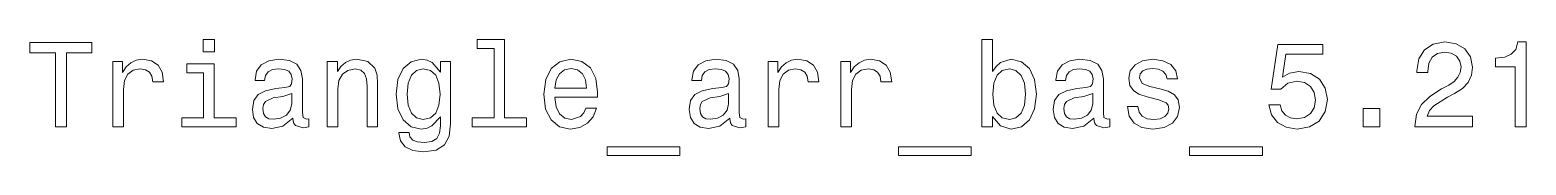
# Model space of a CAD drawing. Extents: x 130.3 to 219.4, y 171.4 to 178.2.
import ezdxf

# ---------------------------------------------------------------- set-up
doc = ezdxf.new("R2010")
doc.units = 0

msp = doc.modelspace()

# ---------------------------------------------------------------- linework, layer by layer
at = {"color": 7, "lineweight": 13}
for points in [[(131.837173, 173.061966), (132.5, 173.061966), (132.5, 177.456772), (134.01297, 177.456772), (134.01297, 178.061966), (130.317001, 178.061966), (130.317001, 177.456772), (131.837173, 177.456772)], [(141.311234, 178.234879), (140.641205, 178.234879), (140.641205, 177.51442), (141.311234, 177.51442)], [(157.96109, 177.701736), (157.96109, 173.595108), (156.657059, 173.595108), (156.657059, 173.061966), (159.891937, 173.061966), (159.891937, 173.595108), (158.595093, 173.595108), (158.595093, 178.234879), (156.966858, 178.234879), (156.966858, 177.701736)], [(187.658508, 173.659943), (188.126801, 173.105194), (188.768021, 172.925079), (189.373199, 173.061966), (189.855911, 173.472626), (190.158508, 174.12825), (190.273788, 175), (190.158508, 175.871765), (189.848709, 176.520172), (189.373199, 176.923645), (188.768021, 177.067734), (188.134018, 176.880417), (187.874649, 176.649857), (187.658508, 176.340057), (187.658508, 178.234879), (187.024506, 178.234879), (187.024506, 173.061966), (187.658508, 173.061966)], [(204.113831, 174.365997), (204.272339, 173.775223), (204.625366, 173.314133), (205.144104, 173.02594), (205.806915, 172.917877), (206.534592, 173.047562), (207.10376, 173.400589), (207.463989, 173.96254), (207.600861, 174.682999), (207.478394, 175.353027), (207.132568, 175.878967), (206.592224, 176.21759), (205.893372, 176.340057), (205.353027, 176.253601), (204.935165, 176.015854), (205.136902, 177.363113), (207.327087, 177.363113), (207.327087, 177.953903), (204.654175, 177.953903), (204.257935, 175.302597), (204.83429, 175.302597), (205.252167, 175.64122), (205.785309, 175.763702), (206.246399, 175.684448), (206.599426, 175.453903), (206.822769, 175.100876), (206.902023, 174.646973), (206.822769, 174.193085), (206.592224, 173.840057), (206.239197, 173.616714), (205.785309, 173.537476), (205.403473, 173.587906), (205.108078, 173.753601), (204.891937, 174.01297), (204.783875, 174.365997)], [(212.817001, 173.061966), (216.253601, 173.061966), (216.253601, 173.681564), (213.537476, 173.681564), (213.688751, 174.020172), (213.94812, 174.301163), (214.747833, 174.812683), (215.172913, 175.028824), (215.648407, 175.338623), (215.98703, 175.698853), (216.181549, 176.123932), (216.253601, 176.606628), (216.131134, 177.211823), (215.792511, 177.687332), (215.273773, 177.989914), (214.603745, 178.097992), (213.912109, 177.97551), (213.386169, 177.636887), (213.047546, 177.096542), (212.932281, 176.383286), (212.932281, 176.282425), (213.587891, 176.282425), (213.587891, 176.340057), (213.65274, 176.829971), (213.84726, 177.190201), (214.157059, 177.420761), (214.567719, 177.5), (214.985596, 177.427963), (215.29538, 177.247849), (215.497116, 176.966858), (215.569168, 176.613846), (215.518738, 176.282425), (215.381836, 176.00145), (215.151306, 175.756485), (214.83429, 175.540359), (214.409225, 175.309799), (213.703171, 174.863113), (213.206055, 174.387619), (212.910675, 173.811249), (212.817001, 173.083572)], [(218.78241, 173.061966), (219.438049, 173.061966), (219.438049, 178.097992), (218.94812, 178.097992), (218.818451, 177.658508), (218.559082, 177.363113), (218.162827, 177.190201), (217.615265, 177.132568), (217.615265, 176.621048), (218.78241, 176.621048)], [(135.252167, 173.061966), (135.886169, 173.061966), (135.886169, 175.273788), (135.951004, 175.806915), (136.145538, 176.188766), (136.46254, 176.419312), (136.887604, 176.498566), (137.204605, 176.448135), (137.442368, 176.304047), (137.586456, 176.059082), (137.636887, 175.727676), (138.278091, 175.727676), (138.19165, 176.311249), (137.953888, 176.729111), (137.557632, 176.981277), (137.017288, 177.067734), (136.649857, 177.010086), (136.332855, 176.865997), (136.05188, 176.621048), (135.828537, 176.289627), (135.828537, 176.930847), (135.252167, 176.930847)], [(141.289627, 173.595108), (141.289627, 176.801163), (139.661377, 176.801163), (139.661377, 176.260818), (140.655624, 176.260818), (140.655624, 173.595108), (139.358795, 173.595108), (139.358795, 173.061966), (142.600861, 173.061966), (142.600861, 173.595108)], [(145.98703, 173.566284), (145.98703, 173.544678), (146.023056, 173.299713), (146.131119, 173.126801), (146.585022, 172.989914), (146.938049, 173.047562), (146.938049, 173.537476), (146.786743, 173.515854), (146.585022, 173.609512), (146.548996, 173.897705), (146.548996, 175.900589), (146.46254, 176.412109), (146.210373, 176.772339), (145.770889, 176.98848), (145.151291, 177.067734), (144.546112, 176.981277), (144.099426, 176.736313), (143.818451, 176.354477), (143.724792, 175.850143), (143.724792, 175.806915), (144.293945, 175.806915), (144.344376, 176.109512), (144.502884, 176.325653), (144.762253, 176.455338), (145.129684, 176.505768), (145.482712, 176.469742), (145.734863, 176.361679), (145.886169, 176.174362), (145.9366, 175.914993), (145.907776, 175.612396), (145.792511, 175.461105), (145.504318, 175.389053), (144.963974, 175.331421), (144.344376, 175.201736), (143.904907, 174.971191), (143.645538, 174.610962), (143.566284, 174.07782), (143.638336, 173.60231), (143.861679, 173.249283), (144.221909, 173.02594), (144.719025, 172.946686), (145.389053, 173.097992)], [(148.02594, 173.061966), (148.659943, 173.061966), (148.659943, 175.295395), (148.724792, 175.806915), (148.933716, 176.181564), (149.257919, 176.412109), (149.690201, 176.498566), (150.036026, 176.426514), (150.252167, 176.231995), (150.360229, 175.907791), (150.396255, 175.47551), (150.396255, 173.061966), (151.030258, 173.061966), (151.030258, 175.605194), (151.001434, 176.116714), (150.871765, 176.541794), (150.446686, 176.930847), (149.783859, 177.067734), (149.416428, 177.017303), (149.106628, 176.880417), (148.840057, 176.649857), (148.631119, 176.340057), (148.631119, 176.930847), (148.02594, 176.930847)], [(155.374634, 173.234879), (155.374634, 176.930847), (154.769455, 176.930847), (154.769455, 176.304047), (154.272339, 176.873199), (153.969742, 177.017303), (153.631119, 177.067734), (153.018738, 176.923645), (152.543228, 176.520172), (152.233429, 175.871765), (152.125366, 175), (152.233429, 174.121048), (152.543228, 173.472626), (153.018738, 173.061966), (153.631119, 172.925079), (153.976944, 172.97551), (154.265137, 173.105194), (154.769455, 173.65274), (154.769455, 173.105194), (154.711823, 172.672913), (154.553314, 172.363113), (154.250717, 172.182999), (153.796829, 172.118164), (153.400574, 172.161392), (153.119598, 172.269455), (152.953888, 172.456772), (152.903458, 172.708939), (152.291061, 172.708939), (152.291061, 172.680115), (152.38472, 172.219025), (152.672913, 171.873199), (153.134003, 171.649857), (153.760803, 171.570618), (154.510086, 171.67868), (155.007202, 171.981277), (155.288177, 172.507217)], [(152.780975, 175), (152.845825, 175.64122), (153.040344, 176.116714), (153.342941, 176.397705), (153.746399, 176.498566), (154.171463, 176.397705), (154.488464, 176.116714), (154.682999, 175.64122), (154.755035, 175), (154.682999, 174.344391), (154.488464, 173.876083), (154.171463, 173.587906), (153.746399, 173.494247), (153.342941, 173.587906), (153.040344, 173.876083), (152.845825, 174.351593)], [(161.592224, 174.812683), (164.128235, 174.812683), (164.135437, 175.108078), (164.020172, 175.9366), (163.703171, 176.556198), (163.198853, 176.930847), (162.528809, 177.067734), (161.873199, 176.923645), (161.368881, 176.520172), (161.044662, 175.864563), (160.929398, 175), (161.03746, 174.113846), (161.361664, 173.465424), (161.858795, 173.061966), (162.507202, 172.925079), (163.069168, 173.018738), (163.530258, 173.263702), (163.868866, 173.65274), (164.0634, 174.171478), (163.4366, 174.171478), (163.306915, 173.883286), (163.119598, 173.66716), (162.586456, 173.494247), (162.175797, 173.573486), (161.865997, 173.825653), (161.664261, 174.236313), (161.592224, 174.791077)], [(161.592224, 175.345825), (161.671463, 175.842941), (161.865997, 176.210388), (162.161377, 176.433731), (162.55043, 176.51297), (162.932281, 176.433731), (163.227661, 176.210388), (163.407776, 175.842941), (163.472626, 175.345825)], [(172.010086, 173.566284), (172.010086, 173.544678), (172.046112, 173.299713), (172.154175, 173.126801), (172.608063, 172.989914), (172.96109, 173.047562), (172.96109, 173.537476), (172.809799, 173.515854), (172.608063, 173.609512), (172.572052, 173.897705), (172.572052, 175.900589), (172.485596, 176.412109), (172.233429, 176.772339), (171.793945, 176.98848), (171.174347, 177.067734), (170.569168, 176.981277), (170.122482, 176.736313), (169.841492, 176.354477), (169.747833, 175.850143), (169.747833, 175.806915), (170.317001, 175.806915), (170.367432, 176.109512), (170.52594, 176.325653), (170.785309, 176.455338), (171.15274, 176.505768), (171.505768, 176.469742), (171.757935, 176.361679), (171.909225, 176.174362), (171.959656, 175.914993), (171.930832, 175.612396), (171.815567, 175.461105), (171.527374, 175.389053), (170.98703, 175.331421), (170.367432, 175.201736), (169.927948, 174.971191), (169.668594, 174.610962), (169.58934, 174.07782), (169.661377, 173.60231), (169.884735, 173.249283), (170.244965, 173.02594), (170.742081, 172.946686), (171.412109, 173.097992)], [(174.286743, 173.061966), (174.920746, 173.061966), (174.920746, 175.273788), (174.985596, 175.806915), (175.180115, 176.188766), (175.497116, 176.419312), (175.922195, 176.498566), (176.239197, 176.448135), (176.476944, 176.304047), (176.621033, 176.059082), (176.671478, 175.727676), (177.312683, 175.727676), (177.226227, 176.311249), (176.98848, 176.729111), (176.592224, 176.981277), (176.05188, 177.067734), (175.684448, 177.010086), (175.367432, 176.865997), (175.086456, 176.621048), (174.863113, 176.289627), (174.863113, 176.930847), (174.286743, 176.930847)], [(178.623932, 173.061966), (179.257935, 173.061966), (179.257935, 175.273788), (179.322769, 175.806915), (179.517303, 176.188766), (179.83429, 176.419312), (180.259369, 176.498566), (180.57637, 176.448135), (180.814117, 176.304047), (180.958221, 176.059082), (181.008652, 175.727676), (181.649857, 175.727676), (181.5634, 176.311249), (181.325653, 176.729111), (180.929398, 176.981277), (180.389053, 177.067734), (180.021622, 177.010086), (179.70462, 176.865997), (179.423645, 176.621048), (179.200287, 176.289627), (179.200287, 176.930847), (178.623932, 176.930847)], [(189.625366, 175), (189.553314, 174.351593), (189.358795, 173.876083), (189.048996, 173.587906), (188.659943, 173.494247), (188.234879, 173.587906), (187.925079, 173.876083), (187.73056, 174.344391), (187.66571, 175), (187.73056, 175.648422), (187.925079, 176.116714), (188.234879, 176.397705), (188.659943, 176.498566), (189.048996, 176.397705), (189.358795, 176.109512), (189.553314, 175.64122)], [(193.695984, 173.566284), (193.695984, 173.544678), (193.731995, 173.299713), (193.840073, 173.126801), (194.293961, 172.989914), (194.646973, 173.047562), (194.646973, 173.537476), (194.495697, 173.515854), (194.293961, 173.609512), (194.257935, 173.897705), (194.257935, 175.900589), (194.171478, 176.412109), (193.919312, 176.772339), (193.479828, 176.98848), (192.860245, 177.067734), (192.255051, 176.981277), (191.808365, 176.736313), (191.52739, 176.354477), (191.433731, 175.850143), (191.433731, 175.806915), (192.002899, 175.806915), (192.053314, 176.109512), (192.211823, 176.325653), (192.471191, 176.455338), (192.838623, 176.505768), (193.19165, 176.469742), (193.443817, 176.361679), (193.595108, 176.174362), (193.645538, 175.914993), (193.61673, 175.612396), (193.50145, 175.461105), (193.213257, 175.389053), (192.672913, 175.331421), (192.053314, 175.201736), (191.613846, 174.971191), (191.354477, 174.610962), (191.275223, 174.07782), (191.347275, 173.60231), (191.570618, 173.249283), (191.930847, 173.02594), (192.427963, 172.946686), (193.097992, 173.097992)], [(197.6297, 175.317017), (197.017303, 175.461105), (196.563416, 175.626801), (196.412109, 175.965424), (196.455353, 176.203171), (196.606628, 176.376083), (196.851593, 176.484161), (197.20462, 176.52739), (197.543243, 176.484161), (197.809814, 176.354477), (197.982727, 176.159943), (198.054764, 175.900589), (198.674362, 175.900589), (198.674362, 175.914993), (198.566284, 176.383286), (198.270905, 176.750732), (197.809814, 176.981277), (197.20462, 177.067734), (196.592224, 176.981277), (196.145538, 176.743515), (195.864563, 176.390503), (195.778107, 175.943817), (195.842957, 175.511536), (196.044678, 175.208939), (196.376099, 174.992798), (196.858795, 174.841507), (197.56485, 174.668594), (197.997131, 174.48848), (198.112396, 174.344391), (198.15564, 174.12825), (198.09079, 173.861679), (197.917877, 173.659943), (197.636902, 173.530258), (197.262268, 173.487045), (196.865997, 173.530258), (196.57782, 173.681564), (196.383301, 173.926514), (196.304047, 174.265137), (195.69165, 174.265137), (195.792511, 173.688766), (196.087906, 173.270905), (196.556213, 173.018738), (197.20462, 172.925079), (197.881866, 173.018738), (198.378967, 173.270905), (198.681564, 173.674362), (198.789642, 174.200287), (198.710388, 174.65419), (198.487045, 174.963989), (198.119598, 175.16571)], [(145.914993, 174.416428), (145.828537, 174.041794), (145.597977, 173.753601), (145.252167, 173.566284), (144.827087, 173.50145), (144.553314, 173.537476), (144.358795, 173.65274), (144.236313, 173.854477), (144.200287, 174.135452), (144.229111, 174.387619), (144.344376, 174.567734), (144.805481, 174.769455), (145.389053, 174.855911), (145.914993, 175.028824)], [(171.938049, 174.416428), (171.851593, 174.041794), (171.621033, 173.753601), (171.275223, 173.566284), (170.850143, 173.50145), (170.57637, 173.537476), (170.381851, 173.65274), (170.259369, 173.854477), (170.223343, 174.135452), (170.252167, 174.387619), (170.367432, 174.567734), (170.828537, 174.769455), (171.412109, 174.855911), (171.938049, 175.028824)], [(193.623932, 174.416428), (193.537476, 174.041794), (193.306931, 173.753601), (192.961105, 173.566284), (192.536041, 173.50145), (192.262253, 173.537476), (192.067734, 173.65274), (191.945251, 173.854477), (191.909241, 174.135452), (191.938049, 174.387619), (192.053314, 174.567734), (192.51442, 174.769455), (193.097992, 174.855911), (193.623932, 175.028824)], [(209.740631, 173.061966), (210.734863, 173.061966), (210.734863, 174.135452), (209.740631, 174.135452)], [(164.697403, 171.865997), (164.697403, 171.361679), (169.034576, 171.361679), (169.034576, 171.865997)], [(182.046112, 171.865997), (182.046112, 171.361679), (186.383301, 171.361679), (186.383301, 171.865997)], [(199.394821, 171.865997), (199.394821, 171.361679), (203.731995, 171.361679), (203.731995, 171.865997)]]:
    msp.add_lwpolyline(points, close=True, dxfattribs=at)

doc.saveas('drawing.dxf')
